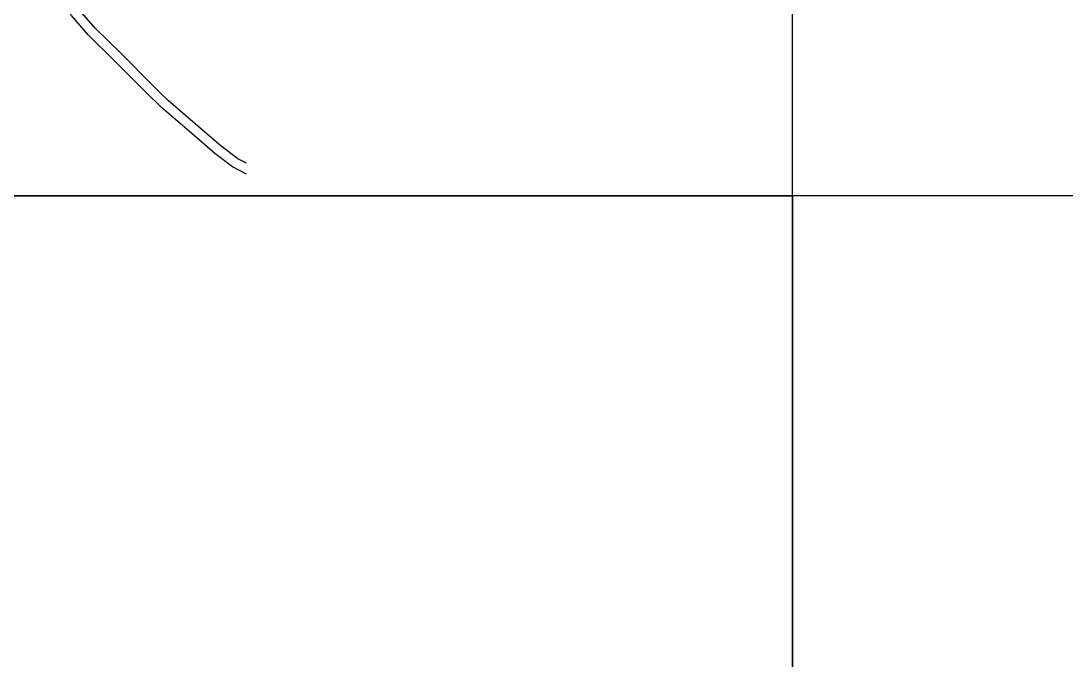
# Model space of a CAD drawing. Header units: metres. Extents: x -24000 to -21600, y -84000 to -81000.
# Drawn here: x -22799 to -22259, y -83640 to -83310 of the extents above; entities that cross this region are included whole.
import ezdxf

# ---------------------------------------------------------------- set-up
doc = ezdxf.new("R2010")
doc.units = ezdxf.units.M
doc.header["$LTSCALE"] = 2.5
doc.layers.add('図郭', color=7, linetype='Continuous')
doc.layers.add('道路', color=7, linetype='Continuous')

msp = doc.modelspace()

# ---------------------------------------------------------------- linework, layer by layer
at = {"layer": '図郭'}
for points in [[(-23200, -83400), (-22400, -83400), (-22400, -82800), (-23200, -82800)], [(-23200, -84000), (-22400, -84000), (-22400, -83400), (-23200, -83400)], [(-22400, -84000), (-21600, -84000), (-21600, -83400), (-22400, -83400)]]:
    msp.add_lwpolyline(points, close=True, dxfattribs=at)
at = {"layer": '道路'}
for points in [[(-22733.98, -83346.71), (-22735.05, -83345.67), (-22750.29, -83330.31), (-22763.86, -83317.09), (-22772.55, -83306.99), (-22777.66, -83297.81), (-22779.02, -83292.64), (-22779.99, -83283.43), (-22776.93, -83271.96), (-22772.25, -83261.01), (-22764.95, -83247.21), (-22757.78, -83237.63), (-22747.96, -83229.11), (-22729.6, -83217.36), (-22709.26, -83202.74), (-22692.05, -83191.17), (-22682.17, -83184.3)], [(-22726.89, -83346.71), (-22731.55, -83342.14), (-22746.8, -83326.78), (-22760.24, -83313.68), (-22768.46, -83304.13), (-22773.01, -83295.94), (-22774.12, -83291.74), (-22774.95, -83283.82), (-22772.22, -83273.58), (-22767.76, -83263.15), (-22760.74, -83249.88), (-22754.12, -83241.03), (-22744.98, -83233.1), (-22726.81, -83221.48), (-22725.55, -83220.57)], [(-22682.18, -83388.91), (-22689.3, -83385.11), (-22698.58, -83378.17), (-22710.47, -83367.91), (-22726.06, -83354.48), (-22733.98, -83346.71)], [(-22682.18, -83383.27), (-22686.63, -83380.9), (-22695.47, -83374.29), (-22707.23, -83364.15), (-22722.7, -83350.82), (-22726.89, -83346.71)]]:
    msp.add_lwpolyline(points, dxfattribs=at)

doc.saveas('drawing.dxf')
